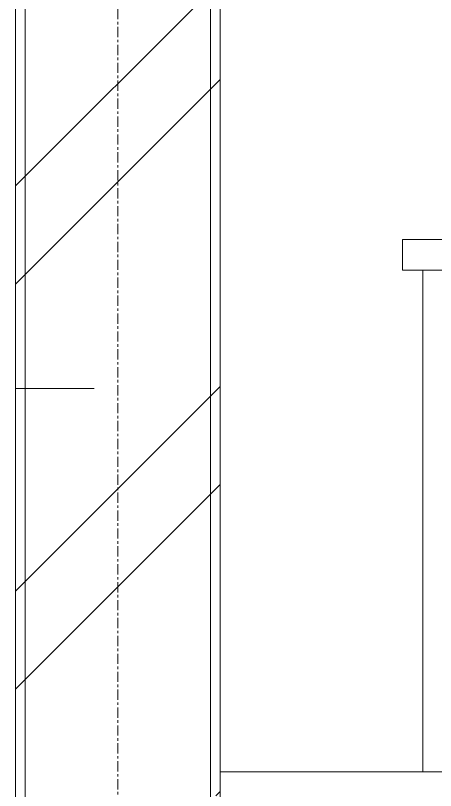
# Model space of a CAD drawing. Header units: millimetres. Extents: x -12186 to 152825, y -4386 to 9463.
# Drawn here: x 46471 to 46992, y 7 to 968 of the extents above; entities that cross this region are included whole.
import ezdxf

# ---------------------------------------------------------------- set-up
doc = ezdxf.new("R2010")
doc.units = ezdxf.units.MM
doc.linetypes.add('Grid Line', pattern=[22.225, 12.7, -3.175, 3.175, -3.175])
for name, color, linetype, lineweight in [('A-FLOR', 192, 'Continuous', 9), ('A-WALL', 113, 'Continuous', 9), ('A-WALL-PATT', 111, 'Continuous', 9), ('G-IMPT', 8, 'Continuous', 5), ('I-FURN', 30, 'Continuous', 5), ('I-WALL', 2, 'Continuous', 9), ('S-GRID', 1, 'Continuous', 5)]:
    doc.layers.add(name, color=color, linetype=linetype, lineweight=lineweight)
pattern_1 = [(45, (47874, 3166.03), (-251.447, 251.447), []), (45, (47874, 3547.03), (-251.447, 251.447), [])]

# ---------------------------------------------------------------- blocks, each defined once
blk = doc.blocks.new('Office_Desk_861 - 12ZDSK07_dwg-1042884-Section B-B')
at = {"layer": 'G-IMPT'}
for p, q in [((-214.41, 690.41), (-543.32, 690.41)), ((-543.32, 690.41), (-543.32, 652.31)), ((-543.32, 690.41), (-214.41, 690.41)), ((-543.32, 690.41), (-543.32, 652.31)), ((-211.07, 652.31), (-543.32, 652.31)), ((-517.93, 30), (-517.93, 652.31)), ((-517.93, 652.31), (-517.93, 30))]:
    blk.add_line(p, q, dxfattribs=at)
blk = doc.blocks.new('Office_Desk_861 - Office_Desk_861-1042890-Section B-B')
blk.add_blockref('Office_Desk_861 - 12ZDSK07_dwg-1042884-Section B-B', (0, 0))

msp = doc.modelspace()

# ---------------------------------------------------------------- hatches: boundary and pattern name
at = {"layer": 'A-WALL-PATT', "lineweight": 5}
h = msp.add_hatch(dxfattribs=at)
h.set_pattern_fill('FP_91', color=256, style=0, pattern_type=2)
h.set_pattern_definition(pattern_1)
h.paths.add_polyline_path([(46482.85, 0), (46482.85, 474.66), (46470.85, 472.11), (46470.85, 0)])
h.paths.add_polyline_path([(46470.85, 2045.69), (46482.85, 2045.69), (46482.85, 2400), (46470.85, 2400), (46470.85, 2074.24)])
h = msp.add_hatch(dxfattribs=at)
h.set_pattern_fill('FP_91', color=256, style=0, pattern_type=2)
h.set_pattern_definition(pattern_1)
h.paths.add_polyline_path([(46482.85, 0), (46712.85, 0), (46712.85, 505.69), (46568.35, 505.69), (46568.35, 492.83), (46482.85, 474.66), (46482.85, 7.71)])
h.paths.add_polyline_path([(46680.67, 2045.69), (46712.85, 2045.69), (46712.85, 2400), (46482.85, 2400), (46482.85, 2045.69)])
h = msp.add_hatch(dxfattribs=at)
h.set_pattern_fill('FP_91', color=256, style=0, pattern_type=2)
h.set_pattern_definition(pattern_1)
h.paths.add_polyline_path([(46724.85, 0), (46724.85, 505.69), (46712.85, 505.69), (46712.85, 0)])
h.paths.add_polyline_path([(46712.85, 2045.69), (46724.85, 2045.69), (46724.85, 2400), (46712.85, 2400), (46712.85, 2074.24)])
h = msp.add_hatch(dxfattribs=at)
h.set_pattern_fill('FP_91', color=256, style=0, pattern_type=2)
h.set_pattern_definition(pattern_1)
h.paths.add_polyline_path([(46482.85, 594.92), (46482.85, 2045.69), (46470.85, 2045.69), (46470.85, 594.92)])
h = msp.add_hatch(dxfattribs=at)
h.set_pattern_fill('FP_91', color=256, style=0, pattern_type=2)
h.set_pattern_definition(pattern_1)
h.paths.add_polyline_path([(46680.67, 505.69), (46712.85, 505.69), (46712.85, 2045.69), (46482.85, 2045.69), (46482.85, 594.92), (46568.35, 594.92), (46568.35, 505.69)])
h = msp.add_hatch(dxfattribs=at)
h.set_pattern_fill('FP_91', color=256, style=0, pattern_type=2)
h.set_pattern_definition(pattern_1)
h.paths.add_polyline_path([(46724.85, 505.69), (46724.85, 2045.69), (46712.85, 2045.69), (46712.85, 505.69)])
h = msp.add_hatch(dxfattribs=at)
h.set_pattern_fill('FP_91', color=256, style=0, pattern_type=2)
h.set_pattern_definition(pattern_1)
h.paths.add_polyline_path([(46470.85, 505.69), (46482.85, 505.69), (46482.85, 594.92), (46470.85, 594.92)])
h = msp.add_hatch(dxfattribs=at)
h.set_pattern_fill('FP_91', color=256, style=0, pattern_type=2)
h.set_pattern_definition(pattern_1)
h.paths.add_polyline_path([(46482.85, 505.69), (46568.35, 505.69), (46568.35, 594.92), (46482.85, 594.92)])
h = msp.add_hatch(dxfattribs=at)
h.set_pattern_fill('FP_91', color=256, style=0, pattern_type=2)
h.set_pattern_definition(pattern_1)
h.paths.add_polyline_path([(46470.85, 472.11), (46482.85, 474.66), (46482.85, 505.69), (46470.85, 505.69)])
h = msp.add_hatch(dxfattribs=at)
h.set_pattern_fill('FP_91', color=256, style=0, pattern_type=2)
h.set_pattern_definition(pattern_1)
h.paths.add_polyline_path([(46482.85, 474.66), (46568.35, 492.83), (46568.35, 505.69), (46482.85, 505.69)])

# ---------------------------------------------------------------- linework, layer by layer
at = {"layer": 'A-FLOR'}
msp.add_line((47254.86, 30), (46724.85, 30), dxfattribs=at)
at = {"layer": 'A-WALL'}
for p, q in [((46482.85, -680), (46482.85, 2400)), ((46712.85, -680), (46712.85, 2400))]:
    msp.add_line(p, q, dxfattribs=at)
at = {"layer": 'I-WALL', "lineweight": 18}
for p, q in [((46470.85, 2400), (46470.85, -54.01)), ((46724.85, -85), (46724.85, 2400)), ((46568.35, 505.69), (46470.85, 505.69))]:
    msp.add_line(p, q, dxfattribs=at)
at = {"layer": 'S-GRID', "linetype": 'Grid Line'}
msp.add_line((46597.85, -1058.64), (46597.85, 8085.26), dxfattribs=at)

# ---------------------------------------------------------------- block references
at = {"layer": 'I-FURN'}
msp.add_blockref('Office_Desk_861 - Office_Desk_861-1042890-Section B-B', (47494.18, 0), dxfattribs=at)

doc.saveas('drawing.dxf')
